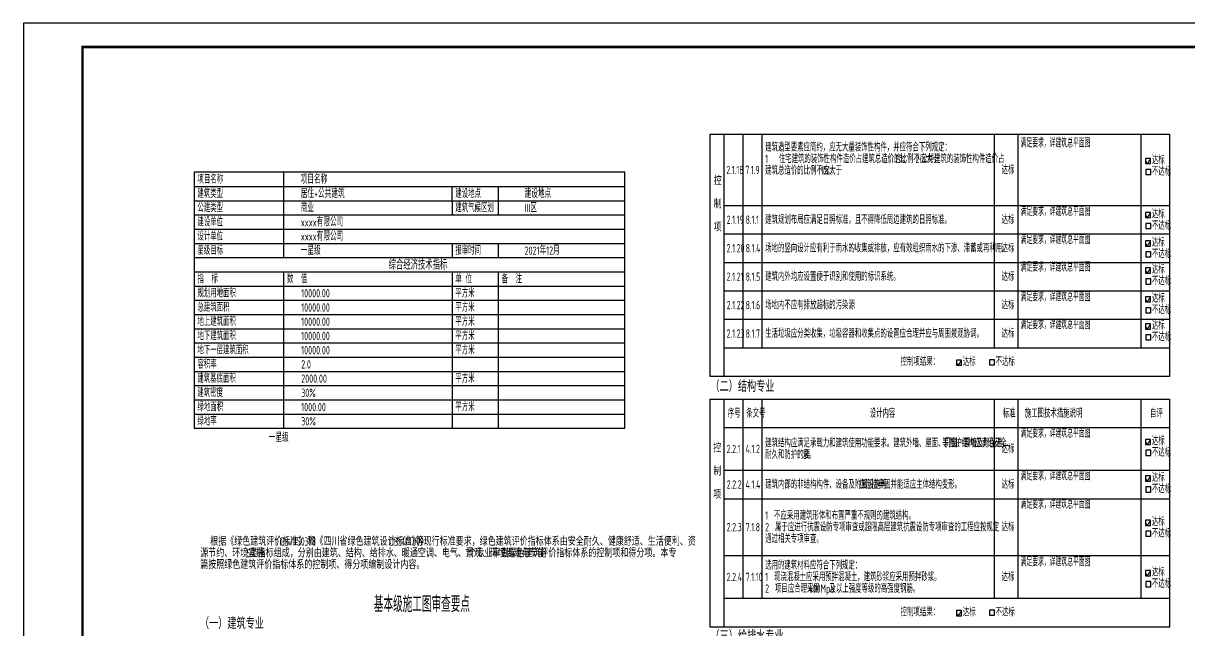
# Model space of a CAD drawing. Extents: x 21072 to 105172, y 3107 to 62507.
# Drawn here: x 21072 to 70257, y 36884 to 62507 of the extents above; entities that cross this region are included whole.
import ezdxf

# ---------------------------------------------------------------- set-up
doc = ezdxf.new("R2010")
doc.units = 0
doc.header["$LTSCALE"] = 1000
for name, color, linetype in [('A-Tab(建筑表格)', 7, 'Continuous'), ('PUB_TEXT', 7, 'Continuous'), ('PUB_TITLE', 4, 'Continuous')]:
    doc.layers.add(name, color=color, linetype=linetype)
doc.styles.add('LJ_TXT', font='GBENOR', dxfattribs={"bigfont": 'GBCBIG'})
doc.styles.get("Standard").update_dxf_attribs({"font": 'GBENOR', "bigfont": 'GBCBIG'})

# ---------------------------------------------------------------- blocks, each defined once
blk = doc.blocks.new('AutoBlock_20250323_16', base_point=(63137, 57274))
at = {"color": 1, "style": 'LJ_TXT', "width": 0.7}
blk.add_attdef('2.1.18措施_001', (63129, 57274), '', height=350, dxfattribs=at)
blk = doc.blocks.new('AutoBlock_20250323_17', base_point=(63137, 54389))
at = {"color": 1, "style": 'LJ_TXT', "width": 0.7}
blk.add_attdef('2.1.19措施_001', (63129, 54389), '', height=350, dxfattribs=at)
blk = doc.blocks.new('AutoBlock_20250323_18', base_point=(63137, 53200))
at = {"color": 1, "style": 'LJ_TXT', "width": 0.7}
blk.add_attdef('2.1.20措施_001', (63129, 53200), '', height=350, dxfattribs=at)
blk = doc.blocks.new('AutoBlock_20250323_19', base_point=(63137, 52039))
at = {"color": 1, "style": 'LJ_TXT', "width": 0.7}
blk.add_attdef('2.1.21措施_001', (63129, 52039), '', height=350, dxfattribs=at)
blk = doc.blocks.new('AutoBlock_20250323_20', base_point=(63137, 50784))
at = {"color": 1, "style": 'LJ_TXT', "width": 0.7}
blk.add_attdef('2.1.22措施_001', (63129, 50784), '', height=350, dxfattribs=at)
blk = doc.blocks.new('AutoBlock_20250323_21', base_point=(63137, 49609))
at = {"color": 1, "style": 'LJ_TXT', "width": 0.7}
blk.add_attdef('2.1.23措施_001', (63129, 49609), '', height=350, dxfattribs=at)
blk = doc.blocks.new('AutoBlock_20250323_22', base_point=(63137, 43232))
at = {"color": 1, "style": 'LJ_TXT', "width": 0.7}
blk.add_attdef('2.2.2措施_001', (63129, 43232), '', height=350, dxfattribs=at)
blk = doc.blocks.new('AutoBlock_20250323_23', base_point=(63137, 42035))
at = {"color": 1, "style": 'LJ_TXT', "width": 0.7}
blk.add_attdef('2.2.3措施_001', (63129, 42035), '', height=350, dxfattribs=at)
blk = doc.blocks.new('AutoBlock_20250323_24', base_point=(63137, 39605))
at = {"color": 1, "style": 'LJ_TXT', "width": 0.7}
blk.add_attdef('2.2.4措施_001', (63129, 39605), '', height=350, dxfattribs=at)
blk = doc.blocks.new('AutoBlock_20250323_38', base_point=(63137, 45032))
at = {"color": 1, "style": 'LJ_TXT', "width": 0.7}
blk.add_attdef('2.2.1措施_001', (63129, 45032), '', height=350, dxfattribs=at)
blk = doc.blocks.new('AutoBlock_20250323_57', base_point=(42212, 55143))
at = {"color": 1, "style": 'LJ_TXT', "width": 0.8}
blk.add_attdef('项目地点', (42212, 55143), '', height=350, dxfattribs=at)
blk = doc.blocks.new('AutoBlock_20250323_58', base_point=(42212, 52743))
at = {"color": 1, "style": 'LJ_TXT', "width": 0.8}
blk.add_attdef('设计日期', (42212, 52743), '', height=350, dxfattribs=at)
blk = doc.blocks.new('AutoBlock_20250323_59', base_point=(42212, 54543))
at = {"color": 1, "style": 'LJ_TXT', "width": 0.8}
blk.add_attdef('建筑气候区划', (42212, 54543), '', height=350, dxfattribs=at)
blk = doc.blocks.new('AutoBlock_20250323_60', base_point=(32790, 45543))
at = {"color": 1, "style": 'LJ_TXT', "width": 0.8}
blk.add_attdef('绿地率', (32790, 45543), '', height=350, dxfattribs=at)
blk = doc.blocks.new('AutoBlock_20250323_61', base_point=(32790, 46143))
at = {"color": 1, "style": 'LJ_TXT', "width": 0.8}
blk.add_attdef('绿地面积', (32790, 46143), '', height=350, dxfattribs=at)
blk = doc.blocks.new('AutoBlock_20250323_62', base_point=(32790, 46743))
at = {"color": 1, "style": 'LJ_TXT', "width": 0.8}
blk.add_attdef('建筑密度', (32790, 46743), '', height=350, dxfattribs=at)
blk = doc.blocks.new('AutoBlock_20250323_63', base_point=(32790, 47343))
at = {"color": 1, "style": 'LJ_TXT', "width": 0.8}
blk.add_attdef('建筑基底面积', (32790, 47343), '', height=350, dxfattribs=at)
blk = doc.blocks.new('AutoBlock_20250323_64', base_point=(32790, 47943))
at = {"color": 1, "style": 'LJ_TXT', "width": 0.8}
blk.add_attdef('容积率', (32790, 47943), '', height=350, dxfattribs=at)
blk = doc.blocks.new('AutoBlock_20250323_65', base_point=(32790, 48543))
at = {"color": 1, "style": 'LJ_TXT', "width": 0.8}
blk.add_attdef('地下一层建筑面积', (32790, 48543), '', height=350, dxfattribs=at)
blk = doc.blocks.new('AutoBlock_20250323_66', base_point=(32790, 49143))
at = {"color": 1, "style": 'LJ_TXT', "width": 0.8}
blk.add_attdef('地下建筑面积', (32790, 49143), '', height=350, dxfattribs=at)
blk = doc.blocks.new('AutoBlock_20250323_67', base_point=(32790, 49743))
at = {"color": 1, "style": 'LJ_TXT', "width": 0.8}
blk.add_attdef('地上建筑面积', (32790, 49743), '', height=350, dxfattribs=at)
blk = doc.blocks.new('AutoBlock_20250323_68', base_point=(32790, 50343))
at = {"color": 1, "style": 'LJ_TXT', "width": 0.8}
blk.add_attdef('总建筑面积', (32790, 50343), '', height=350, dxfattribs=at)
blk = doc.blocks.new('AutoBlock_20250323_69', base_point=(32790, 50943))
at = {"color": 1, "style": 'LJ_TXT', "width": 0.8}
blk.add_attdef('总用地面积', (32790, 50943), '', height=350, dxfattribs=at)
blk = doc.blocks.new('AutoBlock_20250323_70', base_point=(32772, 52743))
at = {"color": 1, "style": 'LJ_TXT', "width": 0.8}
blk.add_attdef('星级目标', (32772, 52743), '', height=350, dxfattribs=at)
blk = doc.blocks.new('AutoBlock_20250323_71', base_point=(32772, 53343))
at = {"color": 1, "style": 'LJ_TXT', "width": 0.8}
blk.add_attdef('设计单位', (32772, 53343), '', height=350, dxfattribs=at)
blk = doc.blocks.new('AutoBlock_20250323_72', base_point=(32772, 53943))
at = {"color": 1, "style": 'LJ_TXT', "width": 0.8}
blk.add_attdef('建设单位', (32772, 53943), '', height=350, dxfattribs=at)
blk = doc.blocks.new('AutoBlock_20250323_73', base_point=(32772, 54543))
at = {"color": 1, "style": 'LJ_TXT', "width": 0.8}
blk.add_attdef('公建类型', (32772, 54543), '', height=350, dxfattribs=at)
blk = doc.blocks.new('AutoBlock_20250323_74', base_point=(32772, 55143))
at = {"color": 1, "style": 'LJ_TXT', "width": 0.8}
blk.add_attdef('建筑类型', (32772, 55143), '', height=350, dxfattribs=at)
blk = doc.blocks.new('AutoBlock_20250323_75', base_point=(32772, 55743))
at = {"color": 1, "style": 'LJ_TXT', "width": 0.8}
blk.add_attdef('项目名称', (32772, 55743), '', height=350, dxfattribs=at)
blk = doc.blocks.new('AutoBlock_20250323_83', base_point=(31422, 44852))
at = {"color": 1, "style": 'LJ_TXT', "width": 0.8}
blk.add_attdef('星级目标', (31422, 44852), '', height=350, dxfattribs=at)

msp = doc.modelspace()

# ---------------------------------------------------------------- linework, layer by layer
msp.add_line((39150, 55022), (39150, 55622))
at = {"const_width": 50}
for points in [[(68396, 56702), (68472, 56587), (68612, 56803)], [(68396, 54423), (68472, 54308), (68612, 54524)], [(68396, 53227), (68472, 53112), (68612, 53328)], [(68396, 52085), (68472, 51970), (68612, 52186)], [(68396, 50871), (68472, 50756), (68612, 50972)], [(68396, 49724), (68472, 49609), (68612, 49825)], [(60422, 48195), (60498, 48081), (60638, 48297)], [(68396, 44854), (68472, 44739), (68612, 44955)], [(68396, 43311), (68472, 43196), (68612, 43412)], [(68396, 41442), (68472, 41327), (68612, 41543)], [(68396, 39315), (68472, 39200), (68612, 39416)], [(60422, 37627), (60498, 37513), (60638, 37729)]]:
    msp.add_lwpolyline(points, dxfattribs=at)
for points in [[(68612, 56803), (68396, 56803), (68396, 56587), (68612, 56587)], [(68618, 56341), (68402, 56341), (68402, 56125), (68618, 56125)], [(68612, 54524), (68396, 54524), (68396, 54308), (68612, 54308)], [(68618, 54062), (68402, 54062), (68402, 53846), (68618, 53846)], [(68612, 53328), (68396, 53328), (68396, 53112), (68612, 53112)], [(68618, 52866), (68402, 52866), (68402, 52650), (68618, 52650)], [(68612, 52186), (68396, 52186), (68396, 51970), (68612, 51970)], [(68618, 51725), (68402, 51725), (68402, 51509), (68618, 51509)], [(68612, 50972), (68396, 50972), (68396, 50756), (68612, 50756)], [(68618, 50510), (68402, 50510), (68402, 50294), (68618, 50294)], [(68612, 49825), (68396, 49825), (68396, 49609), (68612, 49609)], [(68618, 49363), (68402, 49363), (68402, 49147), (68618, 49147)], [(60638, 48297), (60422, 48297), (60422, 48081), (60638, 48081)], [(62026, 48317), (61810, 48317), (61810, 48101), (62026, 48101)], [(68612, 44955), (68396, 44955), (68396, 44739), (68612, 44739)], [(68618, 44493), (68402, 44493), (68402, 44277), (68618, 44277)], [(68612, 43412), (68396, 43412), (68396, 43196), (68612, 43196)], [(68618, 42950), (68402, 42950), (68402, 42734), (68618, 42734)], [(68612, 41543), (68396, 41543), (68396, 41327), (68612, 41327)], [(68618, 41081), (68402, 41081), (68402, 40865), (68618, 40865)], [(68612, 39416), (68396, 39416), (68396, 39200), (68612, 39200)], [(68618, 38955), (68402, 38955), (68402, 38739), (68618, 38739)], [(60638, 37729), (60422, 37729), (60422, 37513), (60638, 37513)], [(62026, 37749), (61810, 37749), (61810, 37533), (62026, 37533)]]:
    msp.add_lwpolyline(points, close=True)
at = {"layer": 'A-Tab(建筑表格)'}
for p, q in [((69416, 57820), (50016, 57820)), ((50016, 57820), (50016, 47620)), ((50616, 57820), (50616, 47620)), ((51416, 57820), (51416, 48820)), ((68216, 48820), (68216, 57820)), ((69416, 47620), (69416, 57820)), ((50016, 46652), (50016, 37052)), ((50616, 46652), (50616, 37052)), ((51416, 46652), (51416, 38252)), ((68216, 38252), (68216, 46652)), ((69416, 37052), (69416, 46652))]:
    msp.add_line(p, q, dxfattribs=at)
for points in [[(52216, 57820), (52216, 48820)], [(62016, 57820), (62016, 48820)], [(63016, 57820), (63016, 48820)], [(46438, 45422), (46438, 56222), (28274, 56222), (28274, 45422)], [(32049, 56222), (32049, 52622)], [(28274, 55622), (46438, 55622)], [(41102, 55622), (41102, 54422)], [(28274, 55022), (46438, 55022)], [(39150, 55022), (39150, 54422)], [(50616, 54820), (69416, 54820)], [(28274, 54422), (46438, 54422)], [(28274, 53822), (46438, 53822)], [(50616, 53620), (69416, 53620)], [(28274, 53222), (46438, 53222)], [(28274, 53222), (46438, 53222)], [(39150, 53222), (39150, 52622)], [(41102, 53222), (41102, 52622)], [(28274, 52622), (46438, 52622)], [(28274, 52622), (46438, 52622)], [(50616, 52420), (69416, 52420)], [(28274, 52022), (46438, 52022)], [(32049, 52022), (32049, 45422)], [(39150, 52022), (39150, 45422)], [(41102, 52022), (41102, 45422)], [(28274, 51422), (46438, 51422)], [(50616, 51220), (69416, 51220)], [(28274, 50822), (46438, 50822)], [(28274, 50222), (46438, 50222)], [(50616, 50020), (69416, 50020)], [(28274, 49622), (46438, 49622)], [(28274, 49022), (46438, 49022)], [(50616, 48820), (69416, 48820)], [(28274, 48422), (46438, 48422)], [(28274, 48422), (46438, 48422)], [(28274, 47822), (46438, 47822)], [(28274, 47822), (46438, 47822)], [(28274, 47222), (46438, 47222)], [(50016, 47620), (69416, 47620)], [(28274, 46622), (46438, 46622)], [(50016, 46652), (69416, 46652)], [(52216, 46652), (52216, 38252)], [(62016, 46652), (62016, 38252)], [(62016, 46652), (62016, 45452)], [(63016, 46652), (63016, 38252)], [(28274, 46022), (46438, 46022)], [(28274, 45422), (46438, 45422)], [(50616, 45452), (69416, 45452)], [(50616, 45452), (69416, 45452)], [(50616, 45452), (69416, 45452)], [(50616, 43652), (69416, 43652)], [(50616, 42452), (69416, 42452)], [(50616, 40052), (69416, 40052)], [(50616, 38252), (69416, 38252)], [(50016, 37052), (69416, 37052)]]:
    msp.add_lwpolyline(points, dxfattribs=at)
at = {"layer": 'PUB_TITLE'}
msp.add_lwpolyline([(21072, 3107), (105172, 3107), (105172, 62507), (21072, 62507)], close=True, dxfattribs=at)
at = {"layer": 'PUB_TITLE', "const_width": 100}
msp.add_lwpolyline([(23572, 4107), (104172, 4107), (104172, 61507), (23572, 61507)], close=True, dxfattribs=at)

# ---------------------------------------------------------------- block references
for name, p, values in [('AutoBlock_20250323_16', (63137, 57274), {'2.1.18措施_001': '满足要求，详建筑总平面图'}), ('AutoBlock_20250323_75', (32772, 55743), {'项目名称': '项目名称'}), ('AutoBlock_20250323_74', (32772, 55143), {'建筑类型': '居住+公共建筑'}), ('AutoBlock_20250323_57', (42212, 55143), {'项目地点': '建设地点'}), ('AutoBlock_20250323_73', (32772, 54543), {'公建类型': '商业'}), ('AutoBlock_20250323_59', (42212, 54543), {'建筑气候区划': 'III区'}), ('AutoBlock_20250323_17', (63137, 54389), {'2.1.19措施_001': '满足要求，详建筑总平面图'}), ('AutoBlock_20250323_72', (32772, 53943), {'建设单位': 'xxxx有限公司'}), ('AutoBlock_20250323_71', (32772, 53343), {'设计单位': 'xxxx有限公司'}), ('AutoBlock_20250323_70', (32772, 52743), {'星级目标': '一星级'}), ('AutoBlock_20250323_58', (42212, 52743), {'设计日期': '2021年12月'}), ('AutoBlock_20250323_18', (63137, 53200), {'2.1.20措施_001': '满足要求，详建筑总平面图'}), ('AutoBlock_20250323_19', (63137, 52039), {'2.1.21措施_001': '满足要求，详建筑总平面图'}), ('AutoBlock_20250323_69', (32790, 50943), {'总用地面积': '10000.00'}), ('AutoBlock_20250323_20', (63137, 50784), {'2.1.22措施_001': '满足要求，详建筑总平面图'}), ('AutoBlock_20250323_68', (32790, 50343), {'总建筑面积': '10000.00'}), ('AutoBlock_20250323_67', (32790, 49743), {'地上建筑面积': '10000.00'}), ('AutoBlock_20250323_21', (63137, 49609), {'2.1.23措施_001': '满足要求，详建筑总平面图'}), ('AutoBlock_20250323_66', (32790, 49143), {'地下建筑面积': '10000.00'}), ('AutoBlock_20250323_65', (32790, 48543), {'地下一层建筑面积': '10000.00'}), ('AutoBlock_20250323_64', (32790, 47943), {'容积率': '2.0'}), ('AutoBlock_20250323_63', (32790, 47343), {'建筑基底面积': '2000.00'}), ('AutoBlock_20250323_62', (32790, 46743), {'建筑密度': '30%'}), ('AutoBlock_20250323_61', (32790, 46143), {'绿地面积': '1000.00'}), ('AutoBlock_20250323_60', (32790, 45543), {'绿地率': '30%'}), ('AutoBlock_20250323_38', (63137, 45032), {'2.2.1措施_001': '满足要求，详建筑总平面图'}), ('AutoBlock_20250323_83', (31422, 44852), {'星级目标': '一星级'}), ('AutoBlock_20250323_22', (63137, 43232), {'2.2.2措施_001': '满足要求，详建筑总平面图'}), ('AutoBlock_20250323_23', (63137, 42035), {'2.2.3措施_001': '满足要求，详建筑总平面图'}), ('AutoBlock_20250323_24', (63137, 39605), {'2.2.4措施_001': '满足要求，详建筑总平面图'})]:
    msp.add_blockref(name, p).add_auto_attribs(values)

# ---------------------------------------------------------------- texts
at = {"layer": 'A-Tab(建筑表格)', "style": 'LJ_TXT'}
for s, height, width, p in [('建筑造型要素应简约，应无大量装饰性构件，并应符合下列规定：', 337.59, 0.8, (52356, 57103)), ('1', 350, 0.64, (52356, 56613)), ('住宅建筑的装饰性构件造价占建筑总造价的比例不应大于', 337.59, 0.8, (52932, 56613)), ('2%', 350, 0.64, (57835, 56613)), ('2', 350, 0.64, (58700, 56613)), ('公共建筑的装饰性构件造价占', 337.59, 0.8, (58935, 56613)), ('达标', 337.6, 0.8, (68664, 56562)), ('项目名称', 337.6, 0.8, (28414, 55747)), ('2.1.18', 350, 0.64, (50720, 56145)), ('7.1.9', 350, 0.64, (51520, 56145)), ('建筑总造价的比例不应大于', 337.59, 0.8, (52356, 56123)), ('1%', 350, 0.64, (54698, 56123)), ('。', 338, 0.8, (55104, 56123)), ('达标', 337.6, 0.8, (62326, 56145)), ('不达标', 337.6, 0.8, (68664, 56079)), ('建筑类型', 337.6, 0.8, (28414, 55147)), ('建设地点', 337.6, 0.8, (39290, 55147)), ('公建类型', 337.6, 0.8, (28414, 54547)), ('建筑气候区划', 337.6, 0.8, (39290, 54547)), ('达标', 337.6, 0.8, (68664, 54283)), ('建设单位', 337.6, 0.8, (28414, 53947)), ('2.1.19', 350, 0.64, (50733, 54045)), ('8.1.1', 350, 0.64, (51532, 54045)), ('建筑规划布局应满足日照标准，且不得降低周边建筑的日照标准。', 337.59, 0.8, (52356, 54045)), ('达标', 337.6, 0.8, (62326, 54045)), ('不达标', 337.6, 0.8, (68664, 53800)), ('设计单位', 337.6, 0.8, (28414, 53347)), ('星级目标', 337.6, 0.8, (28414, 52747)), ('报审时间', 337.6, 0.8, (39290, 52747)), ('2.1.20', 350, 0.64, (50733, 52845)), ('8.1.4', 350, 0.64, (51532, 52845)), ('场地的竖向设计应有利于雨水的收集或排放，应有效组织雨水的下渗、滞蓄或再利用。', 337.59, 0.8, (52356, 52845)), ('达标', 337.6, 0.8, (62326, 52845)), ('达标', 337.6, 0.8, (68664, 53087)), ('不达标', 337.6, 0.8, (68664, 52604)), ('综合经济技术指标', 385.8, 0.8, (36478, 52122)), ('达标', 337.6, 0.8, (68664, 51946)), ('指  标', 337.6, 0.8, (28414, 51547)), ('数  值', 337.6, 0.8, (32189, 51547)), ('单 位', 337.6, 0.8, (39290, 51547)), ('备  注', 337.6, 0.8, (41242, 51547)), ('2.1.21', 350, 0.64, (50733, 51645)), ('8.1.5', 350, 0.64, (51532, 51645)), ('建筑内外均应设置便于识别和使用的标识系统。', 337.59, 0.8, (52356, 51645)), ('达标', 337.6, 0.8, (62326, 51645)), ('不达标', 337.6, 0.8, (68664, 51463)), ('规划用地面积', 337.6, 0.8, (28414, 50947)), ('平方米', 337.6, 0.8, (39290, 50947)), ('总建筑面积', 337.6, 0.8, (28414, 50347)), ('平方米', 337.6, 0.8, (39290, 50347)), ('2.1.22', 350, 0.64, (50733, 50445)), ('8.1.6', 350, 0.64, (51532, 50445)), ('场地内不应有排放超标的污染源', 337.59, 0.8, (52356, 50445)), ('达标', 337.6, 0.8, (62326, 50445)), ('达标', 337.6, 0.8, (68664, 50731)), ('不达标', 337.6, 0.8, (68664, 50248)), ('地上建筑面积', 337.6, 0.8, (28414, 49747)), ('平方米', 337.6, 0.8, (39290, 49747)), ('达标', 337.6, 0.8, (68664, 49584)), ('地下建筑面积', 337.6, 0.8, (28414, 49147)), ('平方米', 337.6, 0.8, (39290, 49147)), ('2.1.23', 350, 0.64, (50733, 49245)), ('8.1.7', 350, 0.64, (51532, 49245)), ('生活垃圾应分类收集，垃圾容器和收集点的设置应合理并应与周围景观协调。', 337.59, 0.8, (52356, 49245)), ('达标', 337.6, 0.8, (62326, 49245)), ('不达标', 337.6, 0.8, (68664, 49101)), ('地下一层建筑面积', 337.6, 0.8, (28414, 48547)), ('平方米', 337.6, 0.8, (39290, 48547)), ('容积率', 337.6, 0.8, (28414, 47947)), ('控制项结果：', 337.6, 0.8, (58068, 48061)), ('达标', 337.6, 0.8, (60690, 48056)), ('不达标', 337.6, 0.8, (62072, 48056)), ('建筑基底面积', 337.6, 0.8, (28414, 47347)), ('平方米', 337.6, 0.8, (39290, 47347)), ('（二）结构专业', 482.3, 0.8, (50047, 46957)), ('建筑密度', 337.6, 0.8, (28414, 46747)), ('绿地面积', 337.6, 0.8, (28414, 46147)), ('平方米', 337.6, 0.8, (39290, 46147)), ('序号', 337.6, 0.8, (50778, 45877)), ('条文号', 337.6, 0.8, (51556, 45877)), ('设计内容', 337.6, 0.8, (56764, 45877)), ('标准', 337.6, 0.8, (62374, 45877)), ('施工图技术措施说明', 337.6, 0.8, (63303, 45877)), ('自评', 337.6, 0.8, (68585, 45877)), ('绿地率', 337.6, 0.8, (28414, 45547)), ('建筑结构应满足承载力和建筑使用功能要求。建筑外墙、屋面、门窗、幕墙及外保温', 337.59, 0.8, (52356, 44622)), ('等围护结构应满足安全、', 337.59, 0.8, (59832, 44622)), ('达标', 337.6, 0.8, (68664, 44714)), ('2.2.1', 350, 0.64, (50733, 44377)), ('4.1.2', 350, 0.64, (51532, 44377)), ('耐久和防护的要', 337.6, 0.8, (52356, 44132)), ('求。', 337.6, 0.8, (53934, 44132)), ('达标', 337.6, 0.8, (62326, 44377)), ('不达标', 337.6, 0.8, (68664, 44232)), ('达标', 337.6, 0.8, (68664, 43171)), ('2.2.2', 350, 0.64, (50733, 42877)), ('4.1.4', 350, 0.64, (51532, 42877)), ('建筑内部的非结构构件、设备及附属设施等', 337.59, 0.8, (52356, 42877)), ('应连接牢固并能适应主体结构变形。', 337.59, 0.8, (56294, 42877)), ('达标', 337.6, 0.8, (62326, 42877)), ('不达标', 337.6, 0.8, (68664, 42689)), ('1', 350, 0.64, (52356, 41567)), ('不应采用建筑形体和布置严重不规则的建筑结构。', 337.59, 0.8, (52729, 41567)), ('2.2.3', 350, 0.64, (50733, 41077)), ('7.1.8', 350, 0.64, (51532, 41077)), ('2', 350, 0.64, (52356, 41077)), ('属于应进行抗震设防专项审查或超限高层建筑抗震设防专项审查的工程应按规定', 337.59, 0.8, (52772, 41077)), ('达标', 337.6, 0.8, (62326, 41077)), ('达标', 337.6, 0.8, (68664, 41302)), ('通过相关专项审查。', 337.6, 0.8, (52356, 40587)), ('不达标', 337.6, 0.8, (68664, 40819)), ('选用的建筑材料应符合下列规定：', 337.59, 0.8, (52356, 39467)), ('现浇混凝土应采用预拌混凝土，建筑砂浆应采用预拌砂浆。', 337.59, 0.8, (52729, 38977)), ('达标', 337.6, 0.8, (62326, 38977)), ('达标', 337.6, 0.8, (68664, 39176)), ('2.2.4', 350, 0.64, (50733, 38977)), ('7.1.10', 350, 0.64, (51532, 38977)), ('1', 350, 0.64, (52356, 38977)), ('项目应合理采用', 337.6, 0.8, (52772, 38487)), ('及以上强度等级的高强度钢筋。', 337.59, 0.8, (55069, 38487)), ('不达标', 337.6, 0.8, (68664, 38693)), ('基本级施工图审查要点', 675.2, 0.8, (35854, 37668)), ('2', 350, 0.64, (52356, 38487)), ('400Mpa', 350, 0.64, (54183, 38487)), ('（一）建筑专业', 482.3, 0.8, (28519, 36957)), ('控制项结果：', 337.6, 0.8, (58068, 37493)), ('达标', 337.6, 0.8, (60690, 37488)), ('不达标', 337.6, 0.8, (62072, 37488)), ('（三）给排水专业', 482.3, 0.8, (50047, 36424))]:
    msp.add_text(s, height=height, dxfattribs=dict(at, width=width)).set_placement(p)
at = {"layer": 'PUB_TEXT'}
for s, height, p in [('控', 338, (50184, 55688)), ('制', 338, (50184, 54708)), ('项', 338, (50184, 53728)), ('控', 338, (50167, 44412)), ('制', 338, (50167, 43432)), ('项', 338, (50167, 42452)), ('根据《绿色建筑评价标准》', 337.59, (28952, 40472)), ('和《四川省绿色建筑设计标准》', 337.59, (33055, 40472)), ('等现行标准要求，绿色建筑评价指标体系由安全耐久、健康舒适、生活便利、资', 337.59, (37616, 40472)), ('源节约、环境宜居', 337.6, (28532, 39982)), ('类指标组成，分别由建筑、结构、给排水、暖通空调、电气、景观、环境健康与节能', 337.59, (30620, 39982)), ('个专业审查绿色建筑评价指标体系的控制项和得分项。本专', 337.59, (39835, 39982)), ('篇按照绿色建筑评价指标体系的控制项、得分项编制设计内容。', 337.59, (28532, 39492))]:
    msp.add_text(s, height=height, dxfattribs=at).set_placement(p)
at = {"layer": 'PUB_TEXT', "width": 0.6}
for s, p in [('GB/T50378', (31900, 40472)), ('DB51/T009', (36496, 40472)), ('5', (30497, 39982)), ('7', (39713, 39982))]:
    msp.add_text(s, height=350, dxfattribs=at).set_placement(p)

doc.saveas('drawing.dxf')
